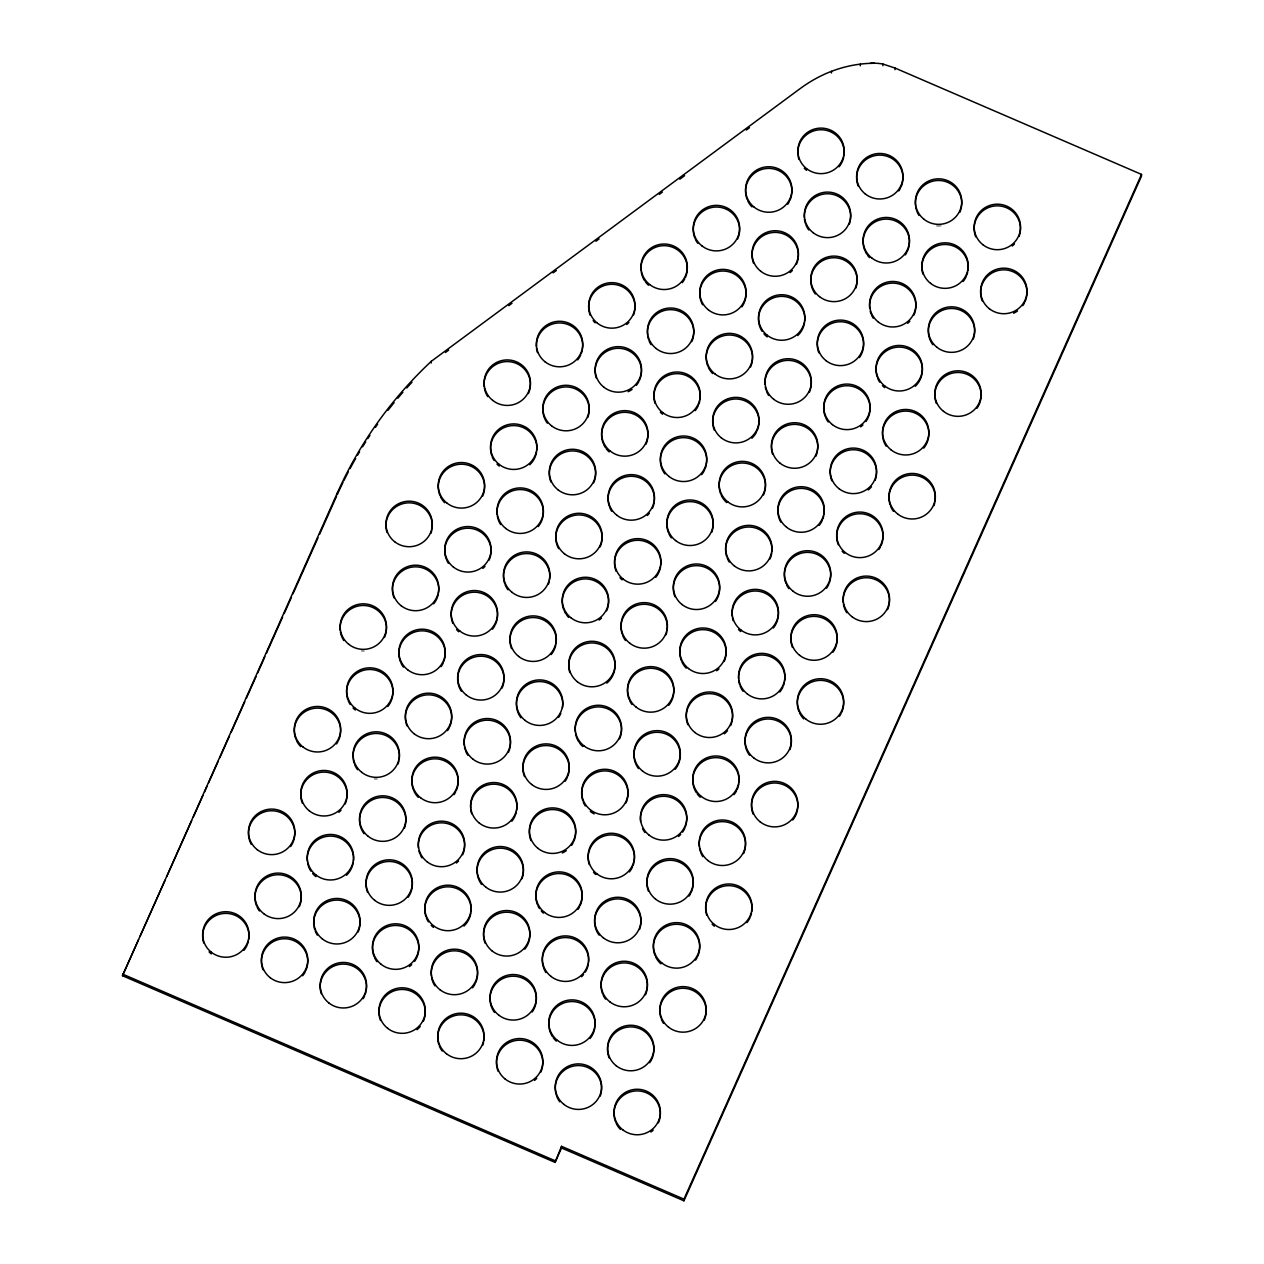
<?xml version="1.0" encoding="UTF-8"?>
<svg xmlns="http://www.w3.org/2000/svg" width="1264" height="1264" viewBox="0 0 1264 1264"><rect width="100%" height="100%" fill="white"/><g stroke="black" fill="none" stroke-linecap="round" stroke-linejoin="round"><path stroke-width="0.75" stroke-dasharray="5 3.75" d="M377.272 778.987A23.179 22.768 0.9 0 1 374.223 778.924M364.332 650.992A23.179 22.768 0.9 0 1 361.299 650.928M941.111 225.877A23.179 22.768 0.9 0 1 936.561 225.924"/><path stroke-width="1.5" d="M561.516 1147.965L555.07 1162.39L122.482 975.713L337.314 492.96A415.793 408.572 0.9 0 1 431.245 361.346L800.191 88.575A136.259 133.889 0.9 0 1 822.374 75.224C839.217 67.213 857.924 62.931 876.584 63.279A48.553 47.716 0.9 0 1 882.936 64.053L895.023 68.035L1141.518 174.4L1141.503 176.059L683.935 1200.8L561.516 1147.965L561.532 1146.306L683.966 1199.141L683.935 1200.8M337.314 492.96L337.298 494.603A415.793 408.572 0.9 0 1 343.018 482.358M431.214 363.005L431.245 361.346M555.07 1162.39L561.532 1146.306M831.443 72.964L831.475 71.305M860.263 65.791L860.294 64.132M882.904 65.712L882.936 64.053M895.007 69.678L895.023 68.035M122.482 975.713L138.566 939.673M140.178 936.071L165.11 880.202M166.722 876.6L191.67 820.747M193.281 817.144L202.935 795.514M204.547 791.912L206.948 786.508M208.56 782.906L218.214 761.291M219.825 757.689L229.479 736.059M231.091 732.456L244.774 701.82M246.369 698.218L256.039 676.603M257.635 673.001L264.887 656.774M266.499 653.172L282.583 617.132M284.195 613.53L291.431 597.319M293.043 593.717L317.975 537.848M319.587 534.245L336.493 496.404M683.966 1199.141L1141.518 174.4M445.465 352.466L448.641 350.128M508.807 305.635L511.983 303.297M553.142 272.866L556.318 270.512M595.897 241.25L599.073 238.912M659.239 194.419L662.399 192.081M679.827 179.204L684.567 175.696M746.329 130.034L749.489 127.696M870.201 63.326L874.451 63.2M122.497 974.054L555.086 1160.747M343.855 480.62A415.793 408.572 0.9 0 1 348.232 471.993M350.049 468.581A415.793 408.572 0.9 0 1 355.674 458.437M357.601 455.087A415.793 408.572 0.9 0 1 359.576 451.754M362.594 446.792A415.793 408.572 0.9 0 1 365.675 441.879M367.777 438.624A415.793 408.572 0.9 0 1 369.91 435.385M375.361 427.39A415.793 408.572 0.9 0 1 377.604 424.214M388.032 410.247A415.793 408.572 0.9 0 1 394.084 402.663M397.812 398.192A415.793 408.572 0.9 0 1 402.868 392.298M406.739 387.953A415.793 408.572 0.9 0 1 411.985 382.234M248.439 941.048A23.179 22.768 0.9 0 1 247.586 943.924M247.033 945.298A23.179 22.768 0.9 0 1 243.905 950.386M211.325 953.909A23.179 22.768 0.9 0 1 209.081 951.903M203.725 943.007A23.179 22.768 0.9 0 1 224.012 913.445A23.179 22.768 0.9 0 1 248.724 939.594M262.991 969.772A23.179 22.768 0.9 0 1 285.048 938.741A23.179 22.768 0.9 0 1 305.793 970.657M305.145 972A23.179 22.768 0.9 0 1 302.665 975.745M365.975 991.782A23.179 22.768 0.9 0 1 365.122 994.642M364.569 996.032A23.179 22.768 0.9 0 1 363.163 998.671M321.246 993.725A23.179 22.768 0.9 0 1 341.549 964.163A23.179 22.768 0.9 0 1 366.244 990.312M380.527 1020.49A23.179 22.768 0.9 0 1 402.584 989.459A23.179 22.768 0.9 0 1 423.329 1021.391M420.201 1026.463A23.179 22.768 0.9 0 1 417.025 1029.67M483.512 1042.5A23.179 22.768 0.9 0 1 482.658 1045.375M442.21 1051.063A23.179 22.768 0.9 0 1 439.287 1045.849M438.782 1044.459A23.179 22.768 0.9 0 1 459.085 1014.881A23.179 22.768 0.9 0 1 483.78 1041.046M498.063 1071.224A23.179 22.768 0.9 0 1 520.12 1040.193A23.179 22.768 0.9 0 1 540.866 1072.109M536.758 1078.318A23.179 22.768 0.9 0 1 534.561 1080.388M601.048 1093.218A23.179 22.768 0.9 0 1 600.195 1096.093M559.731 1101.781A23.179 22.768 0.9 0 1 556.824 1096.583M556.318 1095.177A23.179 22.768 0.9 0 1 576.621 1065.615A23.179 22.768 0.9 0 1 601.316 1091.764M615.584 1121.942A23.179 22.768 0.9 0 1 637.656 1090.911A23.179 22.768 0.9 0 1 658.402 1122.827M653.219 1130.111A23.179 22.768 0.9 0 1 650.897 1132.023M620.45 1129.431A23.179 22.768 0.9 0 1 616.184 1123.301M660.914 1017.899A23.179 22.768 0.9 0 1 684.235 988.306A23.179 22.768 0.9 0 1 704.222 1020.206M663.474 1023.287A23.179 22.768 0.9 0 1 661.42 1019.305M609.122 1057.936A23.179 22.768 0.9 0 1 633.454 1027.063A23.179 22.768 0.9 0 1 649.696 1062.724M594.854 1027.758A23.179 22.768 0.9 0 1 590.035 1038.55M556.302 1041.109A23.179 22.768 0.9 0 1 553.269 1037.791M552.415 1036.559A23.179 22.768 0.9 0 1 549.129 1028.28M548.908 1026.81A23.179 22.768 0.9 0 1 571.66 1001.546A23.179 22.768 0.9 0 1 595.028 1026.289M602.644 993.946A23.179 22.768 0.9 0 1 624.716 962.915A23.179 22.768 0.9 0 1 645.462 994.831M605.567 999.16A23.179 22.768 0.9 0 1 603.244 995.305M588.376 963.768A23.179 22.768 0.9 0 1 585.295 972.111M583.557 974.56A23.179 22.768 0.9 0 1 581.519 976.756M545.937 972.569A23.179 22.768 0.9 0 1 543.883 968.587M543.378 967.181A23.179 22.768 0.9 0 1 562.922 937.683A23.179 22.768 0.9 0 1 588.55 962.299M485.123 943.228A23.179 22.768 0.9 0 1 510.198 912.45A23.179 22.768 0.9 0 1 524.797 949.201M494.508 1012.432A23.179 22.768 0.9 0 1 497.495 982.175A23.179 22.768 0.9 0 1 528.431 981.828A23.179 22.768 0.9 0 1 532.176 1012.006M431.372 976.077A23.179 22.768 0.9 0 1 457.9 951.081A23.179 22.768 0.9 0 1 475.627 982.744M474.98 984.087A23.179 22.768 0.9 0 1 472.499 987.832M434.879 985.841A23.179 22.768 0.9 0 1 431.593 977.546M374.049 956.5A23.179 22.768 0.9 0 1 398.397 925.627A23.179 22.768 0.9 0 1 414.639 961.288M411.685 964.669A23.179 22.768 0.9 0 1 409.362 966.581M376.972 961.699A23.179 22.768 0.9 0 1 374.65 957.859M470.84 913.05A23.179 22.768 0.9 0 1 463.983 926.038M433.457 927.365A23.179 22.768 0.9 0 1 431.214 925.343M428.417 921.851A23.179 22.768 0.9 0 1 426.347 917.854M425.842 916.463A23.179 22.768 0.9 0 1 445.386 886.965A23.179 22.768 0.9 0 1 471.03 911.565M367.587 892.495A23.179 22.768 0.9 0 1 391.919 861.621A23.179 22.768 0.9 0 1 408.161 897.282M313.835 925.359A23.179 22.768 0.9 0 1 340.379 900.363A23.179 22.768 0.9 0 1 358.091 932.026M317.343 935.123A23.179 22.768 0.9 0 1 315.289 931.141M314.783 929.735A23.179 22.768 0.9 0 1 314.057 926.828M256.513 905.767A23.179 22.768 0.9 0 1 278.586 874.735A23.179 22.768 0.9 0 1 299.331 906.667M259.436 910.981A23.179 22.768 0.9 0 1 257.113 907.141M251.331 844.478A23.179 22.768 0.9 0 1 257.508 815.454A23.179 22.768 0.9 0 1 287.639 817.05A23.179 22.768 0.9 0 1 290.625 846.564M353.304 862.317A23.179 22.768 0.9 0 1 346.447 875.304M315.921 876.631A23.179 22.768 0.9 0 1 312.666 873.519M310.881 871.117A23.179 22.768 0.9 0 1 307.579 862.838M307.373 861.369A23.179 22.768 0.9 0 1 330.125 836.104A23.179 22.768 0.9 0 1 353.493 860.847M302.349 803.146A23.179 22.768 0.9 0 1 324.406 772.114A23.179 22.768 0.9 0 1 345.151 804.03M341.043 810.24A23.179 22.768 0.9 0 1 338.847 812.31M364.032 833.703A23.179 22.768 0.9 0 1 379.405 797.695A23.179 22.768 0.9 0 1 404.48 828.015M418.431 848.081A23.179 22.768 0.9 0 1 444.96 823.085A23.179 22.768 0.9 0 1 462.687 854.748M458.579 860.958A23.179 22.768 0.9 0 1 456.383 863.028M421.939 857.845A23.179 22.768 0.9 0 1 420.47 855.222M419.885 853.864A23.179 22.768 0.9 0 1 418.969 851.02M481.568 884.437A23.179 22.768 0.9 0 1 496.942 848.413A23.179 22.768 0.9 0 1 522.016 878.733M537.405 904.582A23.179 22.768 0.9 0 1 559.478 873.55A23.179 22.768 0.9 0 1 580.223 905.482M579.576 906.809A23.179 22.768 0.9 0 1 577.996 909.369M543.362 913.114A23.179 22.768 0.9 0 1 541.261 910.965M539.475 908.563A23.179 22.768 0.9 0 1 538.006 905.956M599.089 935.155A23.179 22.768 0.9 0 1 614.462 899.146A23.179 22.768 0.9 0 1 639.552 929.467M654.942 955.315A23.179 22.768 0.9 0 1 677.014 924.284A23.179 22.768 0.9 0 1 697.76 956.2M697.112 957.543A23.179 22.768 0.9 0 1 695.532 960.103M660.898 963.847A23.179 22.768 0.9 0 1 655.542 956.674M751.464 913.319A23.179 22.768 0.9 0 1 750.611 916.195M750.058 917.569A23.179 22.768 0.9 0 1 746.913 922.641M714.35 926.18A23.179 22.768 0.9 0 1 712.106 924.158M706.734 915.278A23.179 22.768 0.9 0 1 727.037 885.701A23.179 22.768 0.9 0 1 751.732 911.85M648.479 891.31A23.179 22.768 0.9 0 1 670.536 860.278A23.179 22.768 0.9 0 1 691.282 892.21M690.634 893.537A23.179 22.768 0.9 0 1 689.054 896.097M633.928 862.585A23.179 22.768 0.9 0 1 633.074 865.461M632.521 866.835A23.179 22.768 0.9 0 1 629.393 871.923M595.66 874.483A23.179 22.768 0.9 0 1 593.559 872.318M589.214 864.544A23.179 22.768 0.9 0 1 609.501 834.983A23.179 22.768 0.9 0 1 634.212 861.132M530.943 840.592A23.179 22.768 0.9 0 1 553.016 809.56A23.179 22.768 0.9 0 1 573.745 841.476M573.098 842.819A23.179 22.768 0.9 0 1 571.518 845.379M566.256 850.672A23.179 22.768 0.9 0 1 562.338 852.963M516.391 811.867A23.179 22.768 0.9 0 1 515.554 814.743M514.985 816.117A23.179 22.768 0.9 0 1 511.857 821.205M471.677 813.826A23.179 22.768 0.9 0 1 470.729 809.45M470.619 807.98A23.179 22.768 0.9 0 1 494.998 784.217A23.179 22.768 0.9 0 1 516.676 810.414M413.407 789.858A23.179 22.768 0.9 0 1 435.48 758.827A23.179 22.768 0.9 0 1 456.225 790.758M455.561 792.101A23.179 22.768 0.9 0 1 453.997 794.661M418.273 797.347A23.179 22.768 0.9 0 1 414.007 791.232M398.855 761.149A23.179 22.768 0.9 0 1 398.018 764.025M357.554 769.713A23.179 22.768 0.9 0 1 354.647 764.499M354.141 763.108A23.179 22.768 0.9 0 1 353.193 758.732M353.083 757.247A23.179 22.768 0.9 0 1 377.462 733.499A23.179 22.768 0.9 0 1 399.14 759.68M295.871 739.14A23.179 22.768 0.9 0 1 317.943 708.109A23.179 22.768 0.9 0 1 338.689 740.04M338.041 741.368A23.179 22.768 0.9 0 1 336.461 743.927M300.737 746.629A23.179 22.768 0.9 0 1 296.471 740.499M346.731 694.726A23.179 22.768 0.9 0 1 376.214 670.378A23.179 22.768 0.9 0 1 387.843 706.481M355.279 710.005A23.179 22.768 0.9 0 1 353.035 707.998M350.239 704.49A23.179 22.768 0.9 0 1 348.169 700.509M347.663 699.103A23.179 22.768 0.9 0 1 346.936 696.195M400.467 661.862A23.179 22.768 0.9 0 1 421.781 630.831A23.179 22.768 0.9 0 1 443.838 661.388M443.285 662.763A23.179 22.768 0.9 0 1 441.057 666.665M403.39 667.076A23.179 22.768 0.9 0 1 401.067 663.237M340.253 630.736A23.179 22.768 0.9 0 1 366.797 605.74A23.179 22.768 0.9 0 1 384.509 637.404M343.761 640.5A23.179 22.768 0.9 0 1 340.474 632.205M406.945 725.868A23.179 22.768 0.9 0 1 429.002 694.837A23.179 22.768 0.9 0 1 449.747 726.753M449.099 728.096A23.179 22.768 0.9 0 1 447.519 730.655M457.789 681.454A23.179 22.768 0.9 0 1 484.317 656.458A23.179 22.768 0.9 0 1 502.045 688.122M461.297 691.218A23.179 22.768 0.9 0 1 458.01 682.923M464.267 745.46A23.179 22.768 0.9 0 1 490.795 720.448A23.179 22.768 0.9 0 1 508.523 752.127M467.775 755.208A23.179 22.768 0.9 0 1 465.705 751.227M465.199 749.821A23.179 22.768 0.9 0 1 464.473 746.929M524.481 776.586A23.179 22.768 0.9 0 1 545.779 745.555A23.179 22.768 0.9 0 1 567.836 776.112M567.283 777.486A23.179 22.768 0.9 0 1 565.055 781.373M560.805 713.481A23.179 22.768 0.9 0 1 558.577 717.383M520.926 717.794A23.179 22.768 0.9 0 1 534.056 682.212A23.179 22.768 0.9 0 1 562.496 707.777M575.325 732.172A23.179 22.768 0.9 0 1 601.854 707.176A23.179 22.768 0.9 0 1 619.581 738.84M582.72 746.487A23.179 22.768 0.9 0 1 579.686 743.169M578.833 741.936A23.179 22.768 0.9 0 1 575.547 733.641M581.803 796.178A23.179 22.768 0.9 0 1 608.332 771.182A23.179 22.768 0.9 0 1 626.043 802.845M594.159 813.89A23.179 22.768 0.9 0 1 590.351 811.456M585.295 805.942A23.179 22.768 0.9 0 1 583.241 801.945M582.736 800.554A23.179 22.768 0.9 0 1 582.009 797.647M640.564 821.537A23.179 22.768 0.9 0 1 666.349 796.446A23.179 22.768 0.9 0 1 685.372 826.83M684.819 828.204A23.179 22.768 0.9 0 1 682.592 832.107M680.696 834.414A23.179 22.768 0.9 0 1 678.499 836.484M644.924 832.518A23.179 22.768 0.9 0 1 642.602 828.678M638.446 768.528A23.179 22.768 0.9 0 1 641.828 737.939A23.179 22.768 0.9 0 1 673.127 738.587A23.179 22.768 0.9 0 1 675.213 769.286M738.792 783.854A23.179 22.768 0.9 0 1 737.117 789.573M736.47 790.901A23.179 22.768 0.9 0 1 733.989 794.645M700.256 797.205A23.179 22.768 0.9 0 1 697.222 793.887M696.369 792.654A23.179 22.768 0.9 0 1 693.067 784.375M692.862 782.906A23.179 22.768 0.9 0 1 715.614 757.642A23.179 22.768 0.9 0 1 738.982 782.384M699.324 846.896A23.179 22.768 0.9 0 1 725.868 821.9A23.179 22.768 0.9 0 1 743.58 853.563M702.831 856.66A23.179 22.768 0.9 0 1 700.777 852.679M700.272 851.272A23.179 22.768 0.9 0 1 699.545 848.365M753.075 814.032A23.179 22.768 0.9 0 1 778.166 783.269A23.179 22.768 0.9 0 1 792.749 820.02M438.213 594.507A23.179 22.768 0.9 0 1 433.678 603.844M394.005 597.872A23.179 22.768 0.9 0 1 413.044 566.967A23.179 22.768 0.9 0 1 438.497 593.053M431.751 530.517A23.179 22.768 0.9 0 1 430.898 533.392M387.021 532.476A23.179 22.768 0.9 0 1 407.324 502.898A23.179 22.768 0.9 0 1 432.019 529.063M446.303 559.241A23.179 22.768 0.9 0 1 468.359 528.21A23.179 22.768 0.9 0 1 489.105 560.126M484.997 566.335A23.179 22.768 0.9 0 1 482.801 568.405M448.357 563.223A23.179 22.768 0.9 0 1 446.887 560.6M452.765 623.231A23.179 22.768 0.9 0 1 474.837 592.2A23.179 22.768 0.9 0 1 495.583 624.132M494.919 625.459A23.179 22.768 0.9 0 1 492.439 629.203M458.721 631.763A23.179 22.768 0.9 0 1 456.62 629.614M555.749 645.24A23.179 22.768 0.9 0 1 551.215 654.562M511.541 648.59A23.179 22.768 0.9 0 1 530.58 617.701A23.179 22.768 0.9 0 1 556.034 643.771M549.287 581.235A23.179 22.768 0.9 0 1 548.434 584.11M507.986 589.798A23.179 22.768 0.9 0 1 505.063 584.6M504.557 583.194A23.179 22.768 0.9 0 1 524.86 553.632A23.179 22.768 0.9 0 1 549.556 579.781M563.823 609.959A23.179 22.768 0.9 0 1 585.896 578.928A23.179 22.768 0.9 0 1 606.641 610.844M601.459 618.128A23.179 22.768 0.9 0 1 599.136 620.039M568.689 617.448A23.179 22.768 0.9 0 1 566.746 615.173M565.893 613.941A23.179 22.768 0.9 0 1 564.423 611.318M569.795 672.559A23.179 22.768 0.9 0 1 582.072 645.067A23.179 22.768 0.9 0 1 611.413 653.441A23.179 22.768 0.9 0 1 606.799 683.129M629.061 699.324A23.179 22.768 0.9 0 1 654.152 668.545A23.179 22.768 0.9 0 1 668.751 705.296M631.984 704.522A23.179 22.768 0.9 0 1 629.662 700.683M666.823 631.968A23.179 22.768 0.9 0 1 665.97 634.828M625.506 640.532A23.179 22.768 0.9 0 1 622.599 635.318M622.093 633.912A23.179 22.768 0.9 0 1 642.381 604.35A23.179 22.768 0.9 0 1 667.092 630.499M681.359 660.677A23.179 22.768 0.9 0 1 703.432 629.646A23.179 22.768 0.9 0 1 724.177 661.578M718.995 668.861A23.179 22.768 0.9 0 1 716.672 670.773M686.226 668.166A23.179 22.768 0.9 0 1 681.96 662.052M687.837 724.683A23.179 22.768 0.9 0 1 709.894 693.652A23.179 22.768 0.9 0 1 730.639 725.568M727.511 730.655A23.179 22.768 0.9 0 1 724.335 733.847M749.52 755.256A23.179 22.768 0.9 0 1 764.894 719.232A23.179 22.768 0.9 0 1 789.968 749.552M784.344 682.686A23.179 22.768 0.9 0 1 783.506 685.562M782.937 686.937A23.179 22.768 0.9 0 1 779.809 692.024M743.042 691.25A23.179 22.768 0.9 0 1 740.135 686.036M739.63 684.646A23.179 22.768 0.9 0 1 738.682 680.269M738.571 678.784A23.179 22.768 0.9 0 1 762.95 655.036A23.179 22.768 0.9 0 1 784.628 681.233M798.895 711.411A23.179 22.768 0.9 0 1 820.968 680.38A23.179 22.768 0.9 0 1 841.713 712.296M841.05 713.639A23.179 22.768 0.9 0 1 839.486 716.198M803.762 718.9A23.179 22.768 0.9 0 1 799.496 712.77M792.433 647.405A23.179 22.768 0.9 0 1 816.765 616.532A23.179 22.768 0.9 0 1 833.008 652.192M843.278 602.991A23.179 22.768 0.9 0 1 869.806 577.996A23.179 22.768 0.9 0 1 887.533 609.659M846.785 612.756A23.179 22.768 0.9 0 1 843.499 604.461M785.955 583.415A23.179 22.768 0.9 0 1 807.269 552.368A23.179 22.768 0.9 0 1 829.326 582.925M828.773 584.3A23.179 22.768 0.9 0 1 826.545 588.202M788.878 588.613A23.179 22.768 0.9 0 1 786.556 584.774M732.219 616.263A23.179 22.768 0.9 0 1 761.702 591.915A23.179 22.768 0.9 0 1 773.331 628.018M740.767 631.542A23.179 22.768 0.9 0 1 738.524 629.535M733.152 620.64A23.179 22.768 0.9 0 1 732.425 617.733M674.897 596.687A23.179 22.768 0.9 0 1 699.229 565.814A23.179 22.768 0.9 0 1 715.471 601.474M771.688 553.237A23.179 22.768 0.9 0 1 769.997 558.941M729.249 562.038A23.179 22.768 0.9 0 1 727.195 558.04M726.689 556.65A23.179 22.768 0.9 0 1 746.234 527.151A23.179 22.768 0.9 0 1 771.862 551.752M668.419 532.681A23.179 22.768 0.9 0 1 689.733 501.65A23.179 22.768 0.9 0 1 711.79 532.207M671.342 537.895A23.179 22.768 0.9 0 1 669.019 534.056M660.63 566.509A23.179 22.768 0.9 0 1 655.811 577.3M622.078 579.86A23.179 22.768 0.9 0 1 619.976 577.695M616.121 571.328A23.179 22.768 0.9 0 1 614.904 567.015M614.683 565.545A23.179 22.768 0.9 0 1 637.435 540.281A23.179 22.768 0.9 0 1 660.803 565.04M558.641 548.655A23.179 22.768 0.9 0 1 577.917 514.954A23.179 22.768 0.9 0 1 600.163 546.854M654.152 502.503A23.179 22.768 0.9 0 1 652.461 508.223M649.333 513.295A23.179 22.768 0.9 0 1 647.294 515.491M611.713 511.304A23.179 22.768 0.9 0 1 609.659 507.322M609.153 505.932A23.179 22.768 0.9 0 1 628.698 476.417A23.179 22.768 0.9 0 1 654.325 501.034M550.883 481.963A23.179 22.768 0.9 0 1 572.955 450.932A23.179 22.768 0.9 0 1 593.701 482.848M497.147 514.827A23.179 22.768 0.9 0 1 526.646 490.464A23.179 22.768 0.9 0 1 538.274 526.567M500.655 524.592A23.179 22.768 0.9 0 1 497.368 516.297M439.825 495.235A23.179 22.768 0.9 0 1 461.897 464.204A23.179 22.768 0.9 0 1 482.643 496.136M444.691 502.724A23.179 22.768 0.9 0 1 440.425 496.594M536.615 451.785A23.179 22.768 0.9 0 1 529.758 464.773M499.233 466.1A23.179 22.768 0.9 0 1 496.989 464.093M494.192 460.586A23.179 22.768 0.9 0 1 492.123 456.604M491.617 455.198A23.179 22.768 0.9 0 1 490.89 452.291M490.685 450.821A23.179 22.768 0.9 0 1 513.437 425.573A23.179 22.768 0.9 0 1 536.805 450.316M838.253 544.768A23.179 22.768 0.9 0 1 860.326 513.737A23.179 22.768 0.9 0 1 881.071 545.669M880.408 546.996A23.179 22.768 0.9 0 1 878.843 549.556M844.21 553.3A23.179 22.768 0.9 0 1 842.108 551.151M934.775 502.772A23.179 22.768 0.9 0 1 933.922 505.647M893.474 511.351A23.179 22.768 0.9 0 1 890.551 506.137M890.046 504.731A23.179 22.768 0.9 0 1 910.349 475.169A23.179 22.768 0.9 0 1 935.044 501.318M831.791 480.778A23.179 22.768 0.9 0 1 853.105 449.747A23.179 22.768 0.9 0 1 875.162 480.288M871.465 486.751A23.179 22.768 0.9 0 1 868.289 489.942M823.701 516.06A23.179 22.768 0.9 0 1 822.864 518.919M822.295 520.31A23.179 22.768 0.9 0 1 819.167 525.382M780.773 522.111A23.179 22.768 0.9 0 1 797.031 488.726A23.179 22.768 0.9 0 1 823.986 514.59M720.717 494.05A23.179 22.768 0.9 0 1 742.79 463.019A23.179 22.768 0.9 0 1 763.535 494.935M726.674 502.582A23.179 22.768 0.9 0 1 721.317 495.409M817.239 452.054A23.179 22.768 0.9 0 1 815.833 456.304M772.509 454.013A23.179 22.768 0.9 0 1 792.812 424.451A23.179 22.768 0.9 0 1 817.508 450.6M714.255 430.044A23.179 22.768 0.9 0 1 736.312 399.013A23.179 22.768 0.9 0 1 757.057 430.945M756.409 432.288A23.179 22.768 0.9 0 1 751.89 438.229M706.181 465.326A23.179 22.768 0.9 0 1 705.328 468.201M704.759 469.576A23.179 22.768 0.9 0 1 701.631 474.664M664.864 473.889A23.179 22.768 0.9 0 1 678.01 438.308A23.179 22.768 0.9 0 1 706.45 463.872M603.181 443.332A23.179 22.768 0.9 0 1 625.253 412.301A23.179 22.768 0.9 0 1 645.999 444.217M609.137 451.864A23.179 22.768 0.9 0 1 606.104 448.53M605.251 447.314A23.179 22.768 0.9 0 1 603.781 444.691M699.703 401.336A23.179 22.768 0.9 0 1 698.85 404.211M698.297 405.586A23.179 22.768 0.9 0 1 695.168 410.658M662.589 414.197A23.179 22.768 0.9 0 1 660.345 412.175M654.989 403.295A23.179 22.768 0.9 0 1 654.041 398.918M653.93 397.433A23.179 22.768 0.9 0 1 678.31 373.686A23.179 22.768 0.9 0 1 699.987 399.866M596.213 377.936A23.179 22.768 0.9 0 1 619.534 348.327A23.179 22.768 0.9 0 1 639.521 380.227M638.873 381.554A23.179 22.768 0.9 0 1 636.392 385.299M632.032 389.423A23.179 22.768 0.9 0 1 628.113 391.698M547.344 423.171A23.179 22.768 0.9 0 1 562.717 387.163A23.179 22.768 0.9 0 1 587.792 417.483M484.207 386.831A23.179 22.768 0.9 0 1 510.735 361.836A23.179 22.768 0.9 0 1 528.463 393.499M487.714 396.596A23.179 22.768 0.9 0 1 484.428 388.301M582.167 350.602A23.179 22.768 0.9 0 1 581.314 353.478M580.761 354.852A23.179 22.768 0.9 0 1 577.632 359.94M537.453 352.561A23.179 22.768 0.9 0 1 536.505 348.2M536.394 346.715A23.179 22.768 0.9 0 1 560.774 322.968A23.179 22.768 0.9 0 1 582.451 349.148M590.241 315.336A23.179 22.768 0.9 0 1 611.555 284.289A23.179 22.768 0.9 0 1 633.612 314.847M628.951 322.431A23.179 22.768 0.9 0 1 626.754 324.5M595.107 322.826A23.179 22.768 0.9 0 1 593.164 320.535M647.563 334.913A23.179 22.768 0.9 0 1 674.107 309.917A23.179 22.768 0.9 0 1 691.819 341.58M651.071 344.677A23.179 22.768 0.9 0 1 649.017 340.695M648.511 339.289A23.179 22.768 0.9 0 1 647.784 336.382M687.047 271.871A23.179 22.768 0.9 0 1 685.357 277.59M684.709 278.917A23.179 22.768 0.9 0 1 682.228 282.678M648.495 285.237A23.179 22.768 0.9 0 1 645.462 281.904M644.608 280.687A23.179 22.768 0.9 0 1 641.322 272.392M641.101 270.923A23.179 22.768 0.9 0 1 663.853 245.658A23.179 22.768 0.9 0 1 687.221 270.401M702.594 304.75A23.179 22.768 0.9 0 1 708.772 275.726A23.179 22.768 0.9 0 1 738.903 277.337A23.179 22.768 0.9 0 1 741.889 306.852M707.777 366.054A23.179 22.768 0.9 0 1 729.849 335.023A23.179 22.768 0.9 0 1 750.595 366.939M712.643 373.544A23.179 22.768 0.9 0 1 708.377 367.413M764.989 384.161A23.179 22.768 0.9 0 1 792.386 360.761A23.179 22.768 0.9 0 1 809.355 392.314M768.607 395.395A23.179 22.768 0.9 0 1 766.553 391.413M766.047 390.023A23.179 22.768 0.9 0 1 765.32 387.116M804.568 322.604A23.179 22.768 0.9 0 1 797.71 335.592M767.185 336.919A23.179 22.768 0.9 0 1 763.93 333.791M762.145 331.405A23.179 22.768 0.9 0 1 758.842 323.11M758.637 321.641A23.179 22.768 0.9 0 1 781.389 296.376A23.179 22.768 0.9 0 1 804.757 321.135M694.837 238.059A23.179 22.768 0.9 0 1 716.909 207.027A23.179 22.768 0.9 0 1 737.655 238.943M697.76 243.273A23.179 22.768 0.9 0 1 695.437 239.417M753.613 263.418A23.179 22.768 0.9 0 1 775.669 232.386A23.179 22.768 0.9 0 1 796.415 264.318M792.307 270.528A23.179 22.768 0.9 0 1 790.111 272.597M747.135 199.428A23.179 22.768 0.9 0 1 769.207 168.396A23.179 22.768 0.9 0 1 789.953 200.312M789.305 201.655A23.179 22.768 0.9 0 1 787.725 204.215M752.001 206.917A23.179 22.768 0.9 0 1 747.735 200.786M818.851 352.782A23.179 22.768 0.9 0 1 843.183 321.909A23.179 22.768 0.9 0 1 859.425 357.57M825.313 416.772A23.179 22.768 0.9 0 1 849.661 385.899A23.179 22.768 0.9 0 1 865.903 421.56M862.949 424.957A23.179 22.768 0.9 0 1 860.626 426.869M828.236 421.986A23.179 22.768 0.9 0 1 825.913 418.147M882.635 436.364A23.179 22.768 0.9 0 1 912.134 412.001A23.179 22.768 0.9 0 1 923.763 448.12M886.143 446.129A23.179 22.768 0.9 0 1 882.857 437.834M922.104 373.322A23.179 22.768 0.9 0 1 915.247 386.31M884.721 387.637A23.179 22.768 0.9 0 1 882.477 385.631M879.681 382.123A23.179 22.768 0.9 0 1 877.611 378.141M877.105 376.735A23.179 22.768 0.9 0 1 896.65 347.237A23.179 22.768 0.9 0 1 922.293 371.853M936.387 403.5A23.179 22.768 0.9 0 1 960.719 372.627A23.179 22.768 0.9 0 1 976.961 408.288M932.832 344.709A23.179 22.768 0.9 0 1 948.205 308.7A23.179 22.768 0.9 0 1 973.28 339.021M869.695 308.369A23.179 22.768 0.9 0 1 896.223 283.373A23.179 22.768 0.9 0 1 913.951 315.036M909.843 321.246A23.179 22.768 0.9 0 1 907.647 323.315M873.203 318.133A23.179 22.768 0.9 0 1 871.733 315.51M871.149 314.136A23.179 22.768 0.9 0 1 870.232 311.307M815.296 293.991A23.179 22.768 0.9 0 1 830.669 257.967A23.179 22.768 0.9 0 1 855.744 288.303M850.119 221.421A23.179 22.768 0.9 0 1 849.282 224.297M808.818 229.985A23.179 22.768 0.9 0 1 805.911 224.787M805.405 223.38A23.179 22.768 0.9 0 1 804.457 219.004M804.346 217.534A23.179 22.768 0.9 0 1 828.726 193.787A23.179 22.768 0.9 0 1 850.403 219.968M843.657 157.431A23.179 22.768 0.9 0 1 839.106 166.769M806.543 170.292A23.179 22.768 0.9 0 1 804.299 168.27M798.927 159.39A23.179 22.768 0.9 0 1 798.2 156.483M797.995 155.014A23.179 22.768 0.9 0 1 821.505 129.75A23.179 22.768 0.9 0 1 843.925 155.962M858.209 186.14A23.179 22.768 0.9 0 1 880.265 155.109A23.179 22.768 0.9 0 1 901.011 187.04M900.363 188.383A23.179 22.768 0.9 0 1 898.783 190.943M864.671 250.146A23.179 22.768 0.9 0 1 886.743 219.114A23.179 22.768 0.9 0 1 907.489 251.03M906.825 252.373A23.179 22.768 0.9 0 1 905.261 254.933M869.537 257.635A23.179 22.768 0.9 0 1 867.594 255.36M866.741 254.127A23.179 22.768 0.9 0 1 865.271 251.504M967.655 272.155A23.179 22.768 0.9 0 1 966.818 275.015M966.249 276.405A23.179 22.768 0.9 0 1 963.121 281.477M922.941 274.114A23.179 22.768 0.9 0 1 921.993 269.738M921.883 268.252A23.179 22.768 0.9 0 1 946.262 244.505A23.179 22.768 0.9 0 1 967.94 270.686M915.531 205.732A23.179 22.768 0.9 0 1 942.059 180.736A23.179 22.768 0.9 0 1 959.787 212.399M919.039 215.496A23.179 22.768 0.9 0 1 916.969 211.515M916.463 210.108A23.179 22.768 0.9 0 1 915.736 207.201M975.729 236.874A23.179 22.768 0.9 0 1 997.043 205.842A23.179 22.768 0.9 0 1 1019.1 236.384M1014.439 243.968A23.179 22.768 0.9 0 1 1012.243 246.038M982.207 300.864A23.179 22.768 0.9 0 1 1004.28 269.832A23.179 22.768 0.9 0 1 1025.009 301.764M1024.361 303.091A23.179 22.768 0.9 0 1 1022.781 305.651M1017.52 310.96A23.179 22.768 0.9 0 1 1013.602 313.235M989.333 308.716A23.179 22.768 0.9 0 0 1026.731 294.401A23.179 22.768 0.9 0 0 995.4 269.722A23.179 22.768 0.9 0 0 989.333 308.716M930.573 283.357A23.179 22.768 0.9 0 0 967.955 269.042A23.179 22.768 0.9 0 0 936.624 244.363A23.179 22.768 0.9 0 0 930.573 283.357M871.797 257.998A23.179 22.768 0.9 0 0 909.195 243.668A23.179 22.768 0.9 0 0 877.864 219.004A23.179 22.768 0.9 0 0 871.797 257.998M813.036 232.623A23.179 22.768 0.9 0 0 850.435 218.309A23.179 22.768 0.9 0 0 819.104 193.645A23.179 22.768 0.9 0 0 813.036 232.623M754.276 207.264A23.179 22.768 0.9 0 0 791.659 192.95A23.179 22.768 0.9 0 0 760.328 168.286A23.179 22.768 0.9 0 0 754.276 207.264M982.871 244.71A23.179 22.768 0.9 0 0 1020.253 230.396A23.179 22.768 0.9 0 0 988.922 205.732A23.179 22.768 0.9 0 0 982.871 244.71M924.095 219.351A23.179 22.768 0.9 0 0 961.493 205.037A23.179 22.768 0.9 0 0 930.162 180.373A23.179 22.768 0.9 0 0 924.095 219.351M865.334 193.992A23.179 22.768 0.9 0 0 902.717 179.678A23.179 22.768 0.9 0 0 871.386 155.014A23.179 22.768 0.9 0 0 865.334 193.992M806.558 168.633A23.179 22.768 0.9 0 0 843.957 154.319A23.179 22.768 0.9 0 0 812.626 129.655A23.179 22.768 0.9 0 0 806.558 168.633M622.725 1129.779A23.179 22.768 0.9 0 0 660.108 1115.464A23.179 22.768 0.9 0 0 628.777 1090.8A23.179 22.768 0.9 0 0 622.725 1129.779M563.949 1104.42A23.179 22.768 0.9 0 0 601.348 1090.105A23.179 22.768 0.9 0 0 570.017 1065.441A23.179 22.768 0.9 0 0 563.949 1104.42M446.413 1053.702A23.179 22.768 0.9 0 0 483.812 1039.387A23.179 22.768 0.9 0 0 452.48 1014.723A23.179 22.768 0.9 0 0 446.413 1053.702M505.189 1079.061A23.179 22.768 0.9 0 0 542.572 1064.746A23.179 22.768 0.9 0 0 511.241 1040.082A23.179 22.768 0.9 0 0 505.189 1079.061M328.893 1002.984A23.179 22.768 0.9 0 0 366.276 988.669A23.179 22.768 0.9 0 0 334.944 963.99A23.179 22.768 0.9 0 0 328.893 1002.984M387.653 1028.343A23.179 22.768 0.9 0 0 425.036 1014.028A23.179 22.768 0.9 0 0 393.72 989.349A23.179 22.768 0.9 0 0 387.653 1028.343M211.357 952.25A23.179 22.768 0.9 0 0 248.739 937.935A23.179 22.768 0.9 0 0 217.408 913.272A23.179 22.768 0.9 0 0 211.357 952.25M270.117 977.625A23.179 22.768 0.9 0 0 307.515 963.294A23.179 22.768 0.9 0 0 276.184 938.631A23.179 22.768 0.9 0 0 270.117 977.625M557.487 1040.43A23.179 22.768 0.9 0 0 594.87 1026.115A23.179 22.768 0.9 0 0 563.539 1001.436A23.179 22.768 0.9 0 0 557.487 1040.43M263.655 913.619A23.179 22.768 0.9 0 0 301.037 899.304A23.179 22.768 0.9 0 0 269.706 874.641A23.179 22.768 0.9 0 0 263.655 913.619M616.247 1065.789A23.179 22.768 0.9 0 0 653.646 1051.474A23.179 22.768 0.9 0 0 622.315 1026.81A23.179 22.768 0.9 0 0 616.247 1065.789M498.711 1015.071A23.179 22.768 0.9 0 0 536.11 1000.756A23.179 22.768 0.9 0 0 504.778 976.077A23.179 22.768 0.9 0 0 498.711 1015.071M439.951 989.712A23.179 22.768 0.9 0 0 477.334 975.381A23.179 22.768 0.9 0 0 446.002 950.718A23.179 22.768 0.9 0 0 439.951 989.712M381.175 964.337A23.179 22.768 0.9 0 0 418.574 950.022A23.179 22.768 0.9 0 0 387.242 925.359A23.179 22.768 0.9 0 0 381.175 964.337M322.415 938.978A23.179 22.768 0.9 0 0 359.813 924.663A23.179 22.768 0.9 0 0 328.482 900A23.179 22.768 0.9 0 0 322.415 938.978M485.771 887.075A23.179 22.768 0.9 0 0 523.17 872.76A23.179 22.768 0.9 0 0 491.838 848.081A23.179 22.768 0.9 0 0 485.771 887.075M309.475 810.982A23.179 22.768 0.9 0 0 346.873 796.668A23.179 22.768 0.9 0 0 315.542 772.004A23.179 22.768 0.9 0 0 309.475 810.982M662.083 963.152A23.179 22.768 0.9 0 0 699.466 948.837A23.179 22.768 0.9 0 0 668.135 924.174A23.179 22.768 0.9 0 0 662.083 963.152M433.473 925.706A23.179 22.768 0.9 0 0 470.872 911.391A23.179 22.768 0.9 0 0 439.54 886.728A23.179 22.768 0.9 0 0 433.473 925.706M374.713 900.347A23.179 22.768 0.9 0 0 412.111 886.032A23.179 22.768 0.9 0 0 380.78 861.353A23.179 22.768 0.9 0 0 374.713 900.347M551.009 976.424A23.179 22.768 0.9 0 0 588.408 962.109A23.179 22.768 0.9 0 0 557.076 937.446A23.179 22.768 0.9 0 0 551.009 976.424M544.547 912.434A23.179 22.768 0.9 0 0 581.93 898.119A23.179 22.768 0.9 0 0 550.598 873.44A23.179 22.768 0.9 0 0 544.547 912.434M492.249 951.065A23.179 22.768 0.9 0 0 529.632 936.75A23.179 22.768 0.9 0 0 498.3 912.087A23.179 22.768 0.9 0 0 492.249 951.065M427.011 861.716A23.179 22.768 0.9 0 0 464.394 847.386A23.179 22.768 0.9 0 0 433.062 822.722A23.179 22.768 0.9 0 0 427.011 861.716M315.953 874.988A23.179 22.768 0.9 0 0 353.335 860.673A23.179 22.768 0.9 0 0 322.004 835.994A23.179 22.768 0.9 0 0 315.953 874.988M257.177 849.629A23.179 22.768 0.9 0 0 294.575 835.299A23.179 22.768 0.9 0 0 263.244 810.635A23.179 22.768 0.9 0 0 257.177 849.629M603.307 937.793A23.179 22.768 0.9 0 0 640.706 923.478A23.179 22.768 0.9 0 0 609.374 898.815A23.179 22.768 0.9 0 0 603.307 937.793M668.545 1027.158A23.179 22.768 0.9 0 0 705.944 1012.843A23.179 22.768 0.9 0 0 674.613 988.164A23.179 22.768 0.9 0 0 668.545 1027.158M368.235 836.341A23.179 22.768 0.9 0 0 405.633 822.027A23.179 22.768 0.9 0 0 374.302 797.363A23.179 22.768 0.9 0 0 368.235 836.341M609.785 1001.783A23.179 22.768 0.9 0 0 647.168 987.468A23.179 22.768 0.9 0 0 615.837 962.805A23.179 22.768 0.9 0 0 609.785 1001.783M707.903 860.515A23.179 22.768 0.9 0 0 745.302 846.201A23.179 22.768 0.9 0 0 713.97 821.537A23.179 22.768 0.9 0 0 707.903 860.515M596.845 873.803A23.179 22.768 0.9 0 0 634.228 859.473A23.179 22.768 0.9 0 0 602.896 834.809A23.179 22.768 0.9 0 0 596.845 873.803M531.607 784.438A23.179 22.768 0.9 0 0 568.99 770.124A23.179 22.768 0.9 0 0 537.658 745.444A23.179 22.768 0.9 0 0 531.607 784.438M590.367 809.797A23.179 22.768 0.9 0 0 627.766 795.483A23.179 22.768 0.9 0 0 596.434 770.819A23.179 22.768 0.9 0 0 590.367 809.797M355.295 708.346A23.179 22.768 0.9 0 0 392.693 694.031A23.179 22.768 0.9 0 0 361.362 669.367A23.179 22.768 0.9 0 0 355.295 708.346M361.773 772.351A23.179 22.768 0.9 0 0 399.171 758.037A23.179 22.768 0.9 0 0 367.84 733.357A23.179 22.768 0.9 0 0 361.773 772.351M303.012 746.992A23.179 22.768 0.9 0 0 340.395 732.678A23.179 22.768 0.9 0 0 309.064 707.998A23.179 22.768 0.9 0 0 303.012 746.992M649.143 835.156A23.179 22.768 0.9 0 0 686.526 820.842A23.179 22.768 0.9 0 0 655.194 796.178A23.179 22.768 0.9 0 0 649.143 835.156M420.533 797.71A23.179 22.768 0.9 0 0 457.931 783.396A23.179 22.768 0.9 0 0 426.6 758.732A23.179 22.768 0.9 0 0 420.533 797.71M479.309 823.069A23.179 22.768 0.9 0 0 516.692 808.755A23.179 22.768 0.9 0 0 485.36 784.091A23.179 22.768 0.9 0 0 479.309 823.069M472.831 759.079A23.179 22.768 0.9 0 0 510.229 744.765A23.179 22.768 0.9 0 0 478.898 720.085A23.179 22.768 0.9 0 0 472.831 759.079M414.071 733.72A23.179 22.768 0.9 0 0 451.453 719.39A23.179 22.768 0.9 0 0 420.122 694.726A23.179 22.768 0.9 0 0 414.071 733.72M714.381 924.521A23.179 22.768 0.9 0 0 751.764 910.206A23.179 22.768 0.9 0 0 720.433 885.527A23.179 22.768 0.9 0 0 714.381 924.521M655.605 899.162A23.179 22.768 0.9 0 0 693.004 884.847A23.179 22.768 0.9 0 0 661.672 860.168A23.179 22.768 0.9 0 0 655.605 899.162M538.069 848.428A23.179 22.768 0.9 0 0 575.468 834.114A23.179 22.768 0.9 0 0 544.136 809.45A23.179 22.768 0.9 0 0 538.069 848.428M466.369 695.074A23.179 22.768 0.9 0 0 503.751 680.759A23.179 22.768 0.9 0 0 472.42 656.095A23.179 22.768 0.9 0 0 466.369 695.074M525.129 720.433A23.179 22.768 0.9 0 0 562.527 706.118A23.179 22.768 0.9 0 0 531.196 681.454A23.179 22.768 0.9 0 0 525.129 720.433M348.832 644.356A23.179 22.768 0.9 0 0 386.231 630.041A23.179 22.768 0.9 0 0 354.9 605.377A23.179 22.768 0.9 0 0 348.832 644.356M518.667 656.443A23.179 22.768 0.9 0 0 556.049 642.128A23.179 22.768 0.9 0 0 524.718 617.448A23.179 22.768 0.9 0 0 518.667 656.443M459.891 631.084A23.179 22.768 0.9 0 0 497.289 616.769A23.179 22.768 0.9 0 0 465.958 592.089A23.179 22.768 0.9 0 0 459.891 631.084M760.201 821.884A23.179 22.768 0.9 0 0 797.6 807.57A23.179 22.768 0.9 0 0 766.268 782.906A23.179 22.768 0.9 0 0 760.201 821.884M701.441 796.525A23.179 22.768 0.9 0 0 738.824 782.211A23.179 22.768 0.9 0 0 707.492 757.531A23.179 22.768 0.9 0 0 701.441 796.525M583.905 745.807A23.179 22.768 0.9 0 0 621.288 731.477A23.179 22.768 0.9 0 0 589.956 706.813A23.179 22.768 0.9 0 0 583.905 745.807M407.593 669.715A23.179 22.768 0.9 0 0 444.991 655.4A23.179 22.768 0.9 0 0 413.66 630.736A23.179 22.768 0.9 0 0 407.593 669.715M694.963 732.52A23.179 22.768 0.9 0 0 732.362 718.205A23.179 22.768 0.9 0 0 701.03 693.541A23.179 22.768 0.9 0 0 694.963 732.52M401.13 605.725A23.179 22.768 0.9 0 0 438.513 591.394A23.179 22.768 0.9 0 0 407.198 566.73A23.179 22.768 0.9 0 0 401.13 605.725M753.739 757.894A23.179 22.768 0.9 0 0 791.122 743.564A23.179 22.768 0.9 0 0 759.79 718.9A23.179 22.768 0.9 0 0 753.739 757.894M636.203 707.161A23.179 22.768 0.9 0 0 673.586 692.846A23.179 22.768 0.9 0 0 642.254 668.182A23.179 22.768 0.9 0 0 636.203 707.161M577.427 681.802A23.179 22.768 0.9 0 0 614.825 667.487A23.179 22.768 0.9 0 0 583.494 642.823A23.179 22.768 0.9 0 0 577.427 681.802M642.665 771.166A23.179 22.768 0.9 0 0 680.064 756.852A23.179 22.768 0.9 0 0 648.732 732.172A23.179 22.768 0.9 0 0 642.665 771.166M394.652 541.719A23.179 22.768 0.9 0 0 432.051 527.404A23.179 22.768 0.9 0 0 400.72 502.74A23.179 22.768 0.9 0 0 394.652 541.719M453.428 567.078A23.179 22.768 0.9 0 0 490.811 552.763A23.179 22.768 0.9 0 0 459.48 528.099A23.179 22.768 0.9 0 0 453.428 567.078M512.189 592.437A23.179 22.768 0.9 0 0 549.587 578.122A23.179 22.768 0.9 0 0 518.256 553.458A23.179 22.768 0.9 0 0 512.189 592.437M570.965 617.812A23.179 22.768 0.9 0 0 608.347 603.481A23.179 22.768 0.9 0 0 577.016 578.817A23.179 22.768 0.9 0 0 570.965 617.812M564.487 553.806A23.179 22.768 0.9 0 0 601.885 539.491A23.179 22.768 0.9 0 0 570.554 514.827A23.179 22.768 0.9 0 0 564.487 553.806M505.726 528.447A23.179 22.768 0.9 0 0 543.109 514.132A23.179 22.768 0.9 0 0 511.778 489.468A23.179 22.768 0.9 0 0 505.726 528.447M806.021 719.248A23.179 22.768 0.9 0 0 843.42 704.933A23.179 22.768 0.9 0 0 812.088 680.269A23.179 22.768 0.9 0 0 806.021 719.248M747.261 693.889A23.179 22.768 0.9 0 0 784.66 679.574A23.179 22.768 0.9 0 0 753.328 654.91A23.179 22.768 0.9 0 0 747.261 693.889M629.725 643.171A23.179 22.768 0.9 0 0 667.123 628.856A23.179 22.768 0.9 0 0 635.792 604.176A23.179 22.768 0.9 0 0 629.725 643.171M740.799 629.899A23.179 22.768 0.9 0 0 778.182 615.568A23.179 22.768 0.9 0 0 746.85 590.904A23.179 22.768 0.9 0 0 740.799 629.899M446.95 503.088A23.179 22.768 0.9 0 0 484.349 488.773A23.179 22.768 0.9 0 0 453.018 464.093A23.179 22.768 0.9 0 0 446.95 503.088M799.559 655.258A23.179 22.768 0.9 0 0 836.958 640.943A23.179 22.768 0.9 0 0 805.626 616.263A23.179 22.768 0.9 0 0 799.559 655.258M682.023 604.524A23.179 22.768 0.9 0 0 719.421 590.209A23.179 22.768 0.9 0 0 688.09 565.545A23.179 22.768 0.9 0 0 682.023 604.524M623.263 579.165A23.179 22.768 0.9 0 0 660.645 564.85A23.179 22.768 0.9 0 0 629.314 540.186A23.179 22.768 0.9 0 0 623.263 579.165M688.501 668.53A23.179 22.768 0.9 0 0 725.884 654.215A23.179 22.768 0.9 0 0 694.552 629.535A23.179 22.768 0.9 0 0 688.501 668.53M499.248 464.441A23.179 22.768 0.9 0 0 536.647 450.126A23.179 22.768 0.9 0 0 505.316 425.462A23.179 22.768 0.9 0 0 499.248 464.441M727.859 501.903A23.179 22.768 0.9 0 0 765.241 487.572A23.179 22.768 0.9 0 0 733.91 462.908A23.179 22.768 0.9 0 0 727.859 501.903M669.083 476.528A23.179 22.768 0.9 0 0 706.481 462.213A23.179 22.768 0.9 0 0 675.15 437.549A23.179 22.768 0.9 0 0 669.083 476.528M610.322 451.169A23.179 22.768 0.9 0 0 647.705 436.854A23.179 22.768 0.9 0 0 616.374 412.19A23.179 22.768 0.9 0 0 610.322 451.169M675.561 540.534A23.179 22.768 0.9 0 0 712.943 526.219A23.179 22.768 0.9 0 0 681.612 501.539A23.179 22.768 0.9 0 0 675.561 540.534M734.321 565.893A23.179 22.768 0.9 0 0 771.719 551.578A23.179 22.768 0.9 0 0 740.388 526.914A23.179 22.768 0.9 0 0 734.321 565.893M558.024 489.816A23.179 22.768 0.9 0 0 595.407 475.485A23.179 22.768 0.9 0 0 564.076 450.821A23.179 22.768 0.9 0 0 558.024 489.816M616.785 515.175A23.179 22.768 0.9 0 0 654.183 500.86A23.179 22.768 0.9 0 0 622.852 476.18A23.179 22.768 0.9 0 0 616.785 515.175M551.546 425.81A23.179 22.768 0.9 0 0 588.945 411.495A23.179 22.768 0.9 0 0 557.614 386.831A23.179 22.768 0.9 0 0 551.546 425.81M851.857 616.611A23.179 22.768 0.9 0 0 889.24 602.296A23.179 22.768 0.9 0 0 857.908 577.632A23.179 22.768 0.9 0 0 851.857 616.611M786.619 527.262A23.179 22.768 0.9 0 0 824.017 512.947A23.179 22.768 0.9 0 0 792.686 488.267A23.179 22.768 0.9 0 0 786.619 527.262M492.786 400.451A23.179 22.768 0.9 0 0 530.169 386.136A23.179 22.768 0.9 0 0 498.838 361.472A23.179 22.768 0.9 0 0 492.786 400.451M845.379 552.621A23.179 22.768 0.9 0 0 882.778 538.306A23.179 22.768 0.9 0 0 851.446 513.626A23.179 22.768 0.9 0 0 845.379 552.621M793.081 591.252A23.179 22.768 0.9 0 0 830.48 576.937A23.179 22.768 0.9 0 0 799.148 552.273A23.179 22.768 0.9 0 0 793.081 591.252M597.382 323.173A23.179 22.768 0.9 0 0 634.765 308.858A23.179 22.768 0.9 0 0 603.434 284.195A23.179 22.768 0.9 0 0 597.382 323.173M656.142 348.532A23.179 22.768 0.9 0 0 693.541 334.217A23.179 22.768 0.9 0 0 662.21 309.554A23.179 22.768 0.9 0 0 656.142 348.532M714.918 373.907A23.179 22.768 0.9 0 0 752.301 359.576A23.179 22.768 0.9 0 0 720.97 334.913A23.179 22.768 0.9 0 0 714.918 373.907M773.679 399.266A23.179 22.768 0.9 0 0 811.077 384.951A23.179 22.768 0.9 0 0 779.746 360.272A23.179 22.768 0.9 0 0 773.679 399.266M832.439 424.625A23.179 22.768 0.9 0 0 869.837 410.31A23.179 22.768 0.9 0 0 838.506 385.631A23.179 22.768 0.9 0 0 832.439 424.625M891.215 449.984A23.179 22.768 0.9 0 0 928.598 435.669A23.179 22.768 0.9 0 0 897.266 411.005A23.179 22.768 0.9 0 0 891.215 449.984M545.084 361.82A23.179 22.768 0.9 0 0 582.467 347.489A23.179 22.768 0.9 0 0 551.136 322.826A23.179 22.768 0.9 0 0 545.084 361.82M603.844 387.179A23.179 22.768 0.9 0 0 641.243 372.864A23.179 22.768 0.9 0 0 609.912 348.185A23.179 22.768 0.9 0 0 603.844 387.179M662.62 412.538A23.179 22.768 0.9 0 0 700.003 398.223A23.179 22.768 0.9 0 0 668.672 373.559A23.179 22.768 0.9 0 0 662.62 412.538M721.381 437.897A23.179 22.768 0.9 0 0 758.779 423.582A23.179 22.768 0.9 0 0 727.448 398.918A23.179 22.768 0.9 0 0 721.381 437.897M780.141 463.256A23.179 22.768 0.9 0 0 817.539 448.941A23.179 22.768 0.9 0 0 786.208 424.277A23.179 22.768 0.9 0 0 780.141 463.256M838.917 488.615A23.179 22.768 0.9 0 0 876.3 474.3A23.179 22.768 0.9 0 0 844.968 449.636A23.179 22.768 0.9 0 0 838.917 488.615M897.677 513.99A23.179 22.768 0.9 0 0 935.076 499.659A23.179 22.768 0.9 0 0 903.744 474.995A23.179 22.768 0.9 0 0 897.677 513.99M701.978 245.911A23.179 22.768 0.9 0 0 739.361 231.581A23.179 22.768 0.9 0 0 708.03 206.917A23.179 22.768 0.9 0 0 701.978 245.911M760.738 271.27A23.179 22.768 0.9 0 0 798.137 256.955A23.179 22.768 0.9 0 0 766.806 232.276A23.179 22.768 0.9 0 0 760.738 271.27M819.499 296.629A23.179 22.768 0.9 0 0 856.897 282.314A23.179 22.768 0.9 0 0 825.566 257.651A23.179 22.768 0.9 0 0 819.499 296.629M878.275 321.988A23.179 22.768 0.9 0 0 915.657 307.673A23.179 22.768 0.9 0 0 884.326 283.01A23.179 22.768 0.9 0 0 878.275 321.988M937.035 347.347A23.179 22.768 0.9 0 0 974.433 333.032A23.179 22.768 0.9 0 0 943.102 308.369A23.179 22.768 0.9 0 0 937.035 347.347M649.68 284.542A23.179 22.768 0.9 0 0 687.063 270.227A23.179 22.768 0.9 0 0 655.732 245.564A23.179 22.768 0.9 0 0 649.68 284.542M708.44 309.901A23.179 22.768 0.9 0 0 745.839 295.586A23.179 22.768 0.9 0 0 714.508 270.923A23.179 22.768 0.9 0 0 708.44 309.901M767.216 335.26A23.179 22.768 0.9 0 0 804.599 320.945A23.179 22.768 0.9 0 0 773.268 296.282A23.179 22.768 0.9 0 0 767.216 335.26M825.977 360.619A23.179 22.768 0.9 0 0 863.359 346.304A23.179 22.768 0.9 0 0 832.044 321.641A23.179 22.768 0.9 0 0 825.977 360.619M884.737 385.994A23.179 22.768 0.9 0 0 922.135 371.663A23.179 22.768 0.9 0 0 890.804 347A23.179 22.768 0.9 0 0 884.737 385.994M943.513 411.353A23.179 22.768 0.9 0 0 980.896 397.038A23.179 22.768 0.9 0 0 949.564 372.359A23.179 22.768 0.9 0 0 943.513 411.353"/></g></svg>
